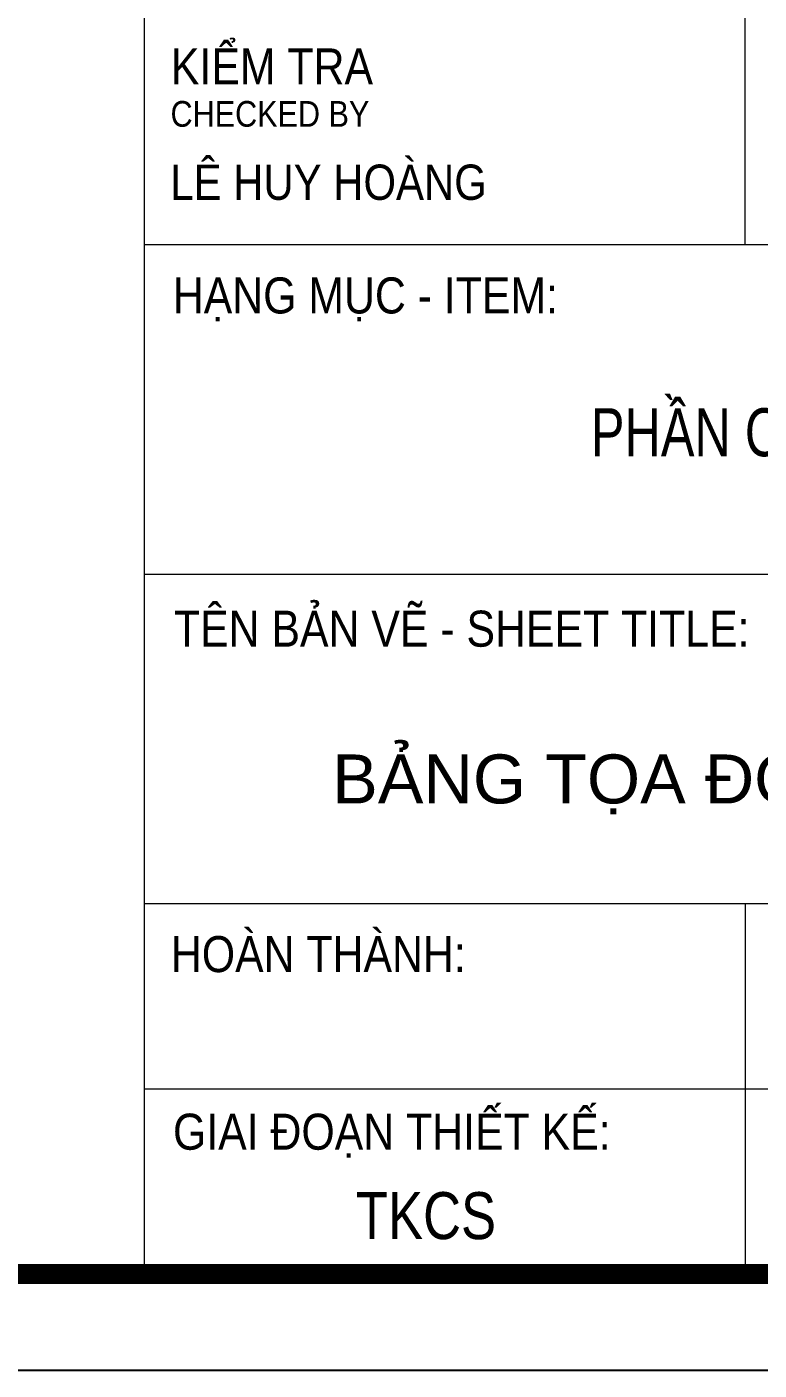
# Model space of a CAD drawing. Header units: millimetres. Extents: x 0 to 571985, y 0 to 2066666.
# Drawn here: x 569664.22 to 569667.96, y 2064920.07 to 2064926.92 of the extents above; entities that cross this region are included whole.
import ezdxf
from ezdxf.enums import TextEntityAlignment as Align

# ---------------------------------------------------------------- set-up
doc = ezdxf.new("R2010")
doc.units = ezdxf.units.MM
doc.linetypes.add('CENTER', pattern=[3, 1.5, -0.5, 0.5, -0.5])
for name, color, linetype, lineweight in [('A-KY HIEU', 34, 'Continuous', 20), ('A-TEXT', 7, 'Continuous', 18), ('E- RANH GIOI', 1, 'CENTER', 13)]:
    doc.layers.add(name, color=color, linetype=linetype, lineweight=lineweight)
doc.styles.add('A1-arial', font='arial.ttf')
doc.styles.add('AA - Arial - Regular', font='arial.ttf', dxfattribs={"height": 250})
doc.styles.add('Arial', font='arial.ttf')

# ---------------------------------------------------------------- blocks, each defined once
blk = doc.blocks.new('A$C33BC4D2A')
at = {"layer": 'A-KY HIEU', "color": 0}
for p, q in [((353.662, -4.903), (353.662, -292.097)), ((384.324, -239.535), (384.324, -181.132)), ((353.662, -239.535), (414.985, -239.535)), ((353.662, -256.354), (414.985, -256.354)), ((353.662, -273.174), (414.985, -273.174)), ((384.324, -273.174), (384.324, -292.097)), ((353.662, -282.635), (414.985, -282.635))]:
    blk.add_line(p, q, dxfattribs=at)
at = {"layer": 'A-KY HIEU', "color": 0, "const_width": 1.022}
blk.add_lwpolyline([(14.345, -292.097), (14.345, -4.903), (414.985, -4.903), (414.985, -292.097)], close=True, dxfattribs=at)
at = {"layer": 'Defpoints', "color": 125}
blk.add_lwpolyline([(0, -297), (420, -297), (420, 0), (0, 0)], close=True, dxfattribs=at)
at = {"layer": 'A-TEXT', "style": 'Arial', "width": 0.85}
for s, height, p in [('KIỂM TRA', 1.8397, (355.024, -231.358)), ('LÊ HUY HOÀNG', 1.8, (354.994, -237.249)), ('HOÀN THÀNH:', 1.83967, (355.024, -276.678))]:
    blk.add_text(s, height=height, dxfattribs=at).set_placement(p)
at = {"layer": 'A-TEXT', "style": 'Arial'}
for s, height, width, p in [('CHECKED BY', 1.3141, 0.85, (355.006, -232.86)), ('HẠNG MỤC - ITEM:', 1.83967, 0.85, (355.121, -242.13)), ('PHẦN CỌC', 2.4529, 0.75, (376.459, -249.116)), ('TÊN BẢN VẼ - SHEET TITLE:', 1.83967, 0.85, (355.179, -259.143)), ('GIAI ĐOẠN THIẾT KẾ:', 1.83967, 0.85, (355.131, -284.826))]:
    blk.add_text(s, height=height, dxfattribs=dict(at, width=width)).set_placement(p, align=Align.MIDDLE_LEFT)
at = {"layer": 'A-TEXT', "color": 6, "style": 'A1-arial', "width": 0.8}
blk.add_text('TKCS', height=2.4, dxfattribs=at).set_placement((364.466, -290.312))

msp = doc.modelspace()

# ---------------------------------------------------------------- block references
at = {"layer": 'E- RANH GIOI', "xscale": 0.1, "yscale": 0.1, "zscale": 0.1}
msp.add_blockref('A$C33BC4D2A', (569629.456, 2064949.766), dxfattribs=at)

# ---------------------------------------------------------------- texts
at = {"layer": 'A-TEXT', "style": 'AA - Arial - Regular'}
msp.add_text('BẢNG TỌA ĐỘ CỌC (22)', height=0.25, dxfattribs=at).set_placement((569667.7896, 2064923.0844), align=Align.MIDDLE_CENTER)

doc.saveas('drawing.dxf')
